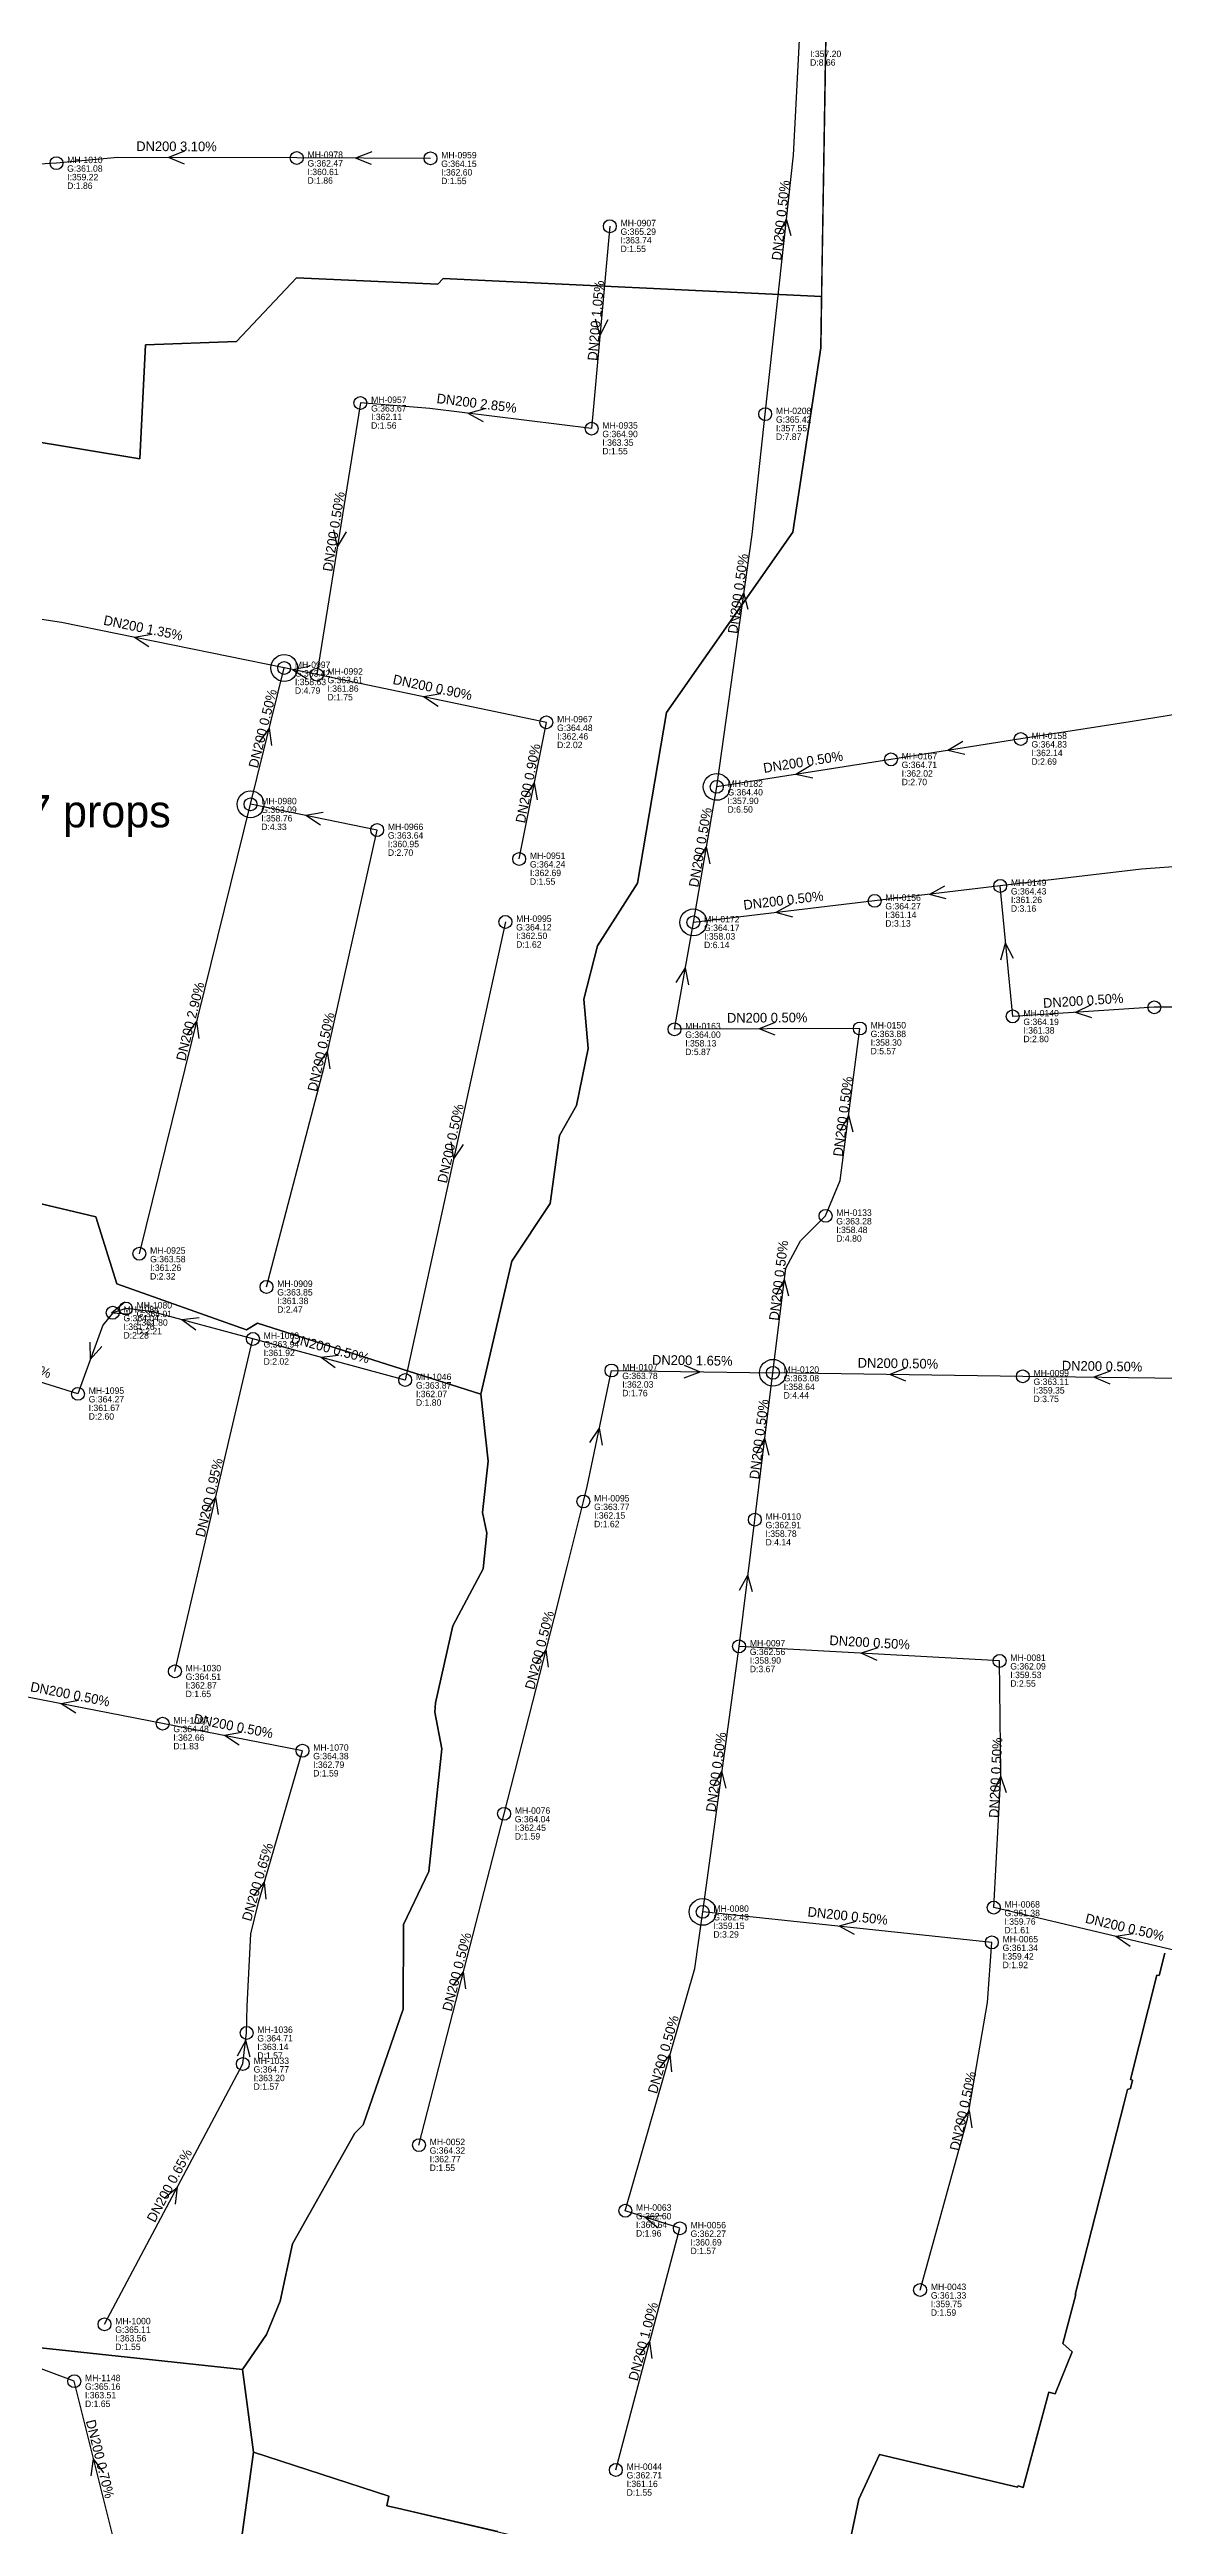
# Model space of a CAD drawing. Header units: metres. Extents: x 449149 to 451990, y 2566737 to 2570847.
# Drawn here: x 450211.9 to 450419.6, y 2568924.7 to 2569386 of the extents above; entities that cross this region are included whole.
import ezdxf
from ezdxf.enums import TextEntityAlignment as Align

# ---------------------------------------------------------------- set-up
doc = ezdxf.new("R2010")
doc.units = ezdxf.units.M
for name, color, linetype in [('SEW-CATCHMENT', 4, 'Continuous'), ('SEW-CATCHMENT-LABEL', 4, 'Continuous'), ('SEW-DROP', 6, 'Continuous'), ('SEW-LABEL', 2, 'Continuous'), ('SEW-MH', 7, 'Continuous'), ('SEW-MH-LABEL', 8, 'Continuous'), ('SEW-PIPE-DN200', 3, 'Continuous')]:
    doc.layers.add(name, color=color, linetype=linetype)

msp = doc.modelspace()

# ---------------------------------------------------------------- linework, layer by layer
at = {"layer": 'SEW-CATCHMENT'}
for points in [[(450356.91, 2569410.87), (450355.74, 2569339.99), (450285.22, 2569343.3), (450284.24, 2569342.24), (450257.89, 2569343.42), (450246.74, 2569331.61), (450229.78, 2569330.94), (450228.72, 2569309.75), (450206.61, 2569313.39)], [(450295.39, 2568923.78), (450276.7, 2568928.16), (450274.76, 2568928.61), (450275.1, 2568930.38), (450249.92, 2568938.57), (450247.88, 2568953.98), (450252.35, 2568960.47), (450254.87, 2568966.7), (450257.15, 2568977.39), (450268.76, 2568997.96), (450270.31, 2568999.52), (450277.79, 2569021.06), (450277.83, 2569036.83), (450282.58, 2569046.68), (450285.01, 2569069.56), (450283.66, 2569076.4), (450283.82, 2569078.12), (450287.05, 2569092.46), (450292.67, 2569103.07), (450293.37, 2569109.73), (450292.57, 2569113.56), (450293.6, 2569123.1), (450292.23, 2569135.6), (450298.01, 2569160.33), (450305.16, 2569171.07), (450306.91, 2569183.74), (450310.06, 2569189.32), (450312.23, 2569199.96), (450311.44, 2569209.12), (450314, 2569219.04), (450321.42, 2569230.76), (450326.82, 2569262.54), (450350.36, 2569296.08), (450355.58, 2569330.44), (450356.91, 2569410.87)], [(450206.61, 2569313.39), (450228.72, 2569309.75), (450229.78, 2569330.94), (450246.74, 2569331.61), (450257.89, 2569343.42), (450284.24, 2569342.24), (450285.22, 2569343.3), (450355.74, 2569339.99), (450355.58, 2569330.44), (450350.36, 2569296.08), (450326.82, 2569262.54), (450321.42, 2569230.76), (450314, 2569219.04), (450311.44, 2569209.12), (450312.23, 2569199.96), (450310.06, 2569189.32), (450306.91, 2569183.74), (450305.16, 2569171.07), (450298.01, 2569160.33), (450292.23, 2569135.6), (450250.65, 2569148.8), (450248.62, 2569147.55), (450224.46, 2569156.15), (450220.53, 2569168.62), (450151.56, 2569184.99)], [(450151.56, 2569184.99), (450220.53, 2569168.62), (450224.46, 2569156.15), (450248.62, 2569147.55), (450250.65, 2569148.8), (450292.23, 2569135.6), (450293.6, 2569123.1), (450292.57, 2569113.56), (450293.37, 2569109.73), (450292.67, 2569103.07), (450287.05, 2569092.46), (450283.82, 2569078.12), (450283.66, 2569076.4), (450285.01, 2569069.56), (450282.58, 2569046.68), (450277.83, 2569036.83), (450277.79, 2569021.06), (450270.31, 2568999.52), (450268.76, 2568997.96), (450257.15, 2568977.39), (450254.87, 2568966.7), (450252.35, 2568960.47), (450247.88, 2568953.98), (450206.74, 2568958.36)], [(450419.66, 2569031.47), (450418.6, 2569027.32), (450418.2, 2569027.42), (450413.25, 2569007.97), (450413.64, 2569007.86), (450413.25, 2569006.31), (450412.73, 2569006.09), (450412.06, 2569003.39), (450412.04, 2569003.4), (450407.52, 2568985.71), (450402.96, 2568967.97), (450403.07, 2568967.94), (450400.69, 2568958.79), (450402.42, 2568957.29), (450399.26, 2568949.45), (450398.09, 2568949.78), (450393.26, 2568932.03), (450392.34, 2568932.29), (450392.24, 2568932.04), (450366.52, 2568938.14), (450362.65, 2568929.82), (450361.13, 2568922.43)], [(450361.13, 2568922.43), (450362.65, 2568929.82), (450366.52, 2568938.14), (450392.24, 2568932.04), (450392.34, 2568932.29), (450393.26, 2568932.03), (450395.4, 2568939.88), (450398.09, 2568949.78), (450399.26, 2568949.45), (450402.42, 2568957.29), (450400.69, 2568958.79), (450403.07, 2568967.94), (450402.96, 2568967.97), (450407.52, 2568985.71), (450412.04, 2569003.4), (450412.06, 2569003.39), (450412.73, 2569006.09), (450413.25, 2569006.31), (450413.64, 2569007.86), (450413.25, 2569007.97), (450418.2, 2569027.42), (450418.6, 2569027.32), (450419.66, 2569031.47)], [(450206.74, 2568958.36), (450247.88, 2568953.98), (450249.92, 2568938.57), (450247.08, 2568918.34)], [(450247.08, 2568918.34), (450249.92, 2568938.57), (450275.1, 2568930.38), (450274.76, 2568928.61), (450276.7, 2568928.16), (450299.92, 2568922.72)]]:
    msp.add_lwpolyline(points, dxfattribs=at)
at = {"layer": 'SEW-DROP'}
for centre in [(450255.62, 2569270.8), (450336.2, 2569248.66), (450249.35, 2569245.42), (450331.84, 2569223.43), (450346.66, 2569139.56), (450333.58, 2569039.19)]:
    msp.add_circle(centre, 2.5, dxfattribs=at)
at = {"layer": 'SEW-LABEL'}
for p, q in [((450237.05, 2569367.02), (450234.05, 2569365.83)), ((450237.05, 2569364.62), (450234.05, 2569365.83)), ((450271.92, 2569366.93), (450268.91, 2569365.74)), ((450271.91, 2569364.53), (450268.91, 2569365.74)), ((450347.65, 2569351.5), (450349.17, 2569354.35)), ((450350.04, 2569351.24), (450349.17, 2569354.35)), ((450313.52, 2569335.81), (450314.45, 2569332.72)), ((450315.92, 2569335.6), (450314.45, 2569332.72)), ((450293.01, 2569319.03), (450289.89, 2569318.21)), ((450292.72, 2569316.65), (450289.89, 2569318.21)), ((450264.8, 2569296.53), (450265.51, 2569293.38)), ((450267.17, 2569296.15), (450265.51, 2569293.38)), ((450339.67, 2569282), (450341.27, 2569284.81)), ((450342.04, 2569281.67), (450341.27, 2569284.81)), ((450230.9, 2569277.06), (450227.72, 2569276.48)), ((450230.42, 2569274.71), (450227.72, 2569276.48)), ((450260.36, 2569271.06), (450257.18, 2569270.48)), ((450259.88, 2569268.71), (450257.18, 2569270.48)), ((450284.78, 2569265.99), (450281.6, 2569265.42)), ((450284.3, 2569263.64), (450281.6, 2569265.42)), ((450250.96, 2569256.94), (450252.85, 2569259.57)), ((450253.29, 2569256.37), (450252.85, 2569259.57)), ((450382.04, 2569257.1), (450379.26, 2569255.44)), ((450382.41, 2569254.72), (450379.26, 2569255.44)), ((450300.46, 2569246.72), (450302.22, 2569249.43)), ((450302.81, 2569246.25), (450302.22, 2569249.43)), ((450353.72, 2569252.63), (450350.95, 2569250.98)), ((450354.1, 2569250.26), (450350.95, 2569250.98)), ((450262.85, 2569243.9), (450259.67, 2569243.32)), ((450262.37, 2569241.55), (450259.67, 2569243.32)), ((450332.58, 2569234.77), (450334.28, 2569237.52)), ((450334.95, 2569234.36), (450334.28, 2569237.52)), ((450350.07, 2569226.81), (450347.23, 2569225.26)), ((450378.65, 2569230.2), (450375.81, 2569228.65)), ((450378.94, 2569227.81), (450375.81, 2569228.65)), ((450350.35, 2569224.42), (450347.23, 2569225.26)), ((450389.12, 2569216.46), (450390.02, 2569219.56)), ((450391.5, 2569216.69), (450390.02, 2569219.56)), ((450328.64, 2569212.21), (450330.35, 2569214.95)), ((450331.01, 2569211.79), (450330.35, 2569214.95)), ((450405.94, 2569208.06), (450403.03, 2569206.67)), ((450237.47, 2569202.41), (450239.35, 2569205.03)), ((450239.8, 2569201.83), (450239.35, 2569205.03)), ((450347.09, 2569204.8), (450344.09, 2569203.59)), ((450347.1, 2569202.4), (450344.09, 2569203.59)), ((450406.1, 2569205.67), (450403.03, 2569206.67)), ((450261.85, 2569196.71), (450263.69, 2569199.37)), ((450264.19, 2569196.18), (450263.69, 2569199.37)), ((450359.21, 2569184.64), (450360.78, 2569187.47)), ((450361.59, 2569184.34), (450360.78, 2569187.47)), ((450286.64, 2569182.59), (450287.18, 2569179.4)), ((450288.99, 2569182.07), (450287.18, 2569179.4)), ((450225.95, 2569152.74), (450223.47, 2569150.67)), ((450347.24, 2569154.1), (450348.8, 2569156.93)), ((450349.63, 2569153.8), (450348.8, 2569156.93)), ((450226.7, 2569150.46), (450223.47, 2569150.67)), ((450239.78, 2569149.82), (450236.57, 2569149.44)), ((450239.16, 2569147.5), (450236.57, 2569149.44)), ((450219.39, 2569145.25), (450219.5, 2569142.02)), ((450221.64, 2569144.44), (450219.5, 2569142.02)), ((450265.74, 2569142.81), (450262.53, 2569142.44)), ((450265.11, 2569140.5), (450262.53, 2569142.44)), ((450330.11, 2569138.6), (450333.13, 2569139.76)), ((450330.15, 2569141), (450333.13, 2569139.76)), ((450371.45, 2569140.41), (450368.44, 2569139.26)), ((450371.42, 2569138.01), (450368.44, 2569139.26)), ((450409.49, 2569139.87), (450406.47, 2569138.72)), ((450409.46, 2569137.47), (450406.47, 2569138.72)), ((450312.54, 2569126.56), (450314.33, 2569129.25)), ((450314.89, 2569126.07), (450314.33, 2569129.25)), ((450343.6, 2569124.54), (450345.16, 2569127.37)), ((450345.98, 2569124.25), (450345.16, 2569127.37)), ((450241.01, 2569113.74), (450242.87, 2569116.38)), ((450243.35, 2569113.19), (450242.87, 2569116.38)), ((450340.45, 2569099.07), (450342.01, 2569101.9)), ((450342.83, 2569098.77), (450342.01, 2569101.9)), ((450302.52, 2569085.35), (450304.43, 2569087.95)), ((450304.84, 2569084.75), (450304.43, 2569087.95)), ((450366.19, 2569088.38), (450363.13, 2569087.34)), ((450366.06, 2569085.98), (450363.13, 2569087.34)), ((450217.27, 2569078.53), (450214.1, 2569077.93)), ((450216.81, 2569076.18), (450214.1, 2569077.93)), ((450247.69, 2569072.61), (450244.52, 2569072)), ((450247.24, 2569070.25), (450244.52, 2569072)), ((450335.58, 2569062.58), (450337.17, 2569065.39)), ((450337.96, 2569062.25), (450337.17, 2569065.39)), ((450387.78, 2569061.49), (450389.12, 2569064.43)), ((450390.17, 2569061.38), (450389.12, 2569064.43)), ((450249.95, 2569042.2), (450251.94, 2569044.74)), ((450252.25, 2569041.53), (450251.94, 2569044.74)), ((450362.13, 2569037.39), (450359.02, 2569036.51)), ((450361.88, 2569035), (450359.02, 2569036.51)), ((450413.76, 2569035.09), (450410.56, 2569034.61)), ((450413.21, 2569032.75), (450410.56, 2569034.61)), ((450287.12, 2569025.45), (450289.03, 2569028.05)), ((450289.44, 2569024.85), (450289.03, 2569028.05)), ((450246.9, 2569012.41), (450248.45, 2569015.24)), ((450249.28, 2569012.12), (450248.45, 2569015.24)), ((450325.55, 2569010.09), (450327.53, 2569012.65)), ((450327.85, 2569009.43), (450327.53, 2569012.65)), ((450381.45, 2568999.5), (450383.27, 2569002.17)), ((450383.79, 2568998.98), (450383.27, 2569002.17)), ((450233.27, 2568985.87), (450235.74, 2568987.95)), ((450235.39, 2568984.74), (450235.74, 2568987.95)), ((450326.04, 2568982.58), (450322.81, 2568982.35)), ((450325.3, 2568980.29), (450322.81, 2568982.35)), ((450321.82, 2568956.63), (450323.75, 2568959.22)), ((450324.14, 2568956.02), (450323.75, 2568959.22)), ((450219.67, 2568934.15), (450220.11, 2568937.35)), ((450222, 2568934.73), (450220.11, 2568937.35))]:
    msp.add_line(p, q, dxfattribs=at)
at = {"layer": 'SEW-MH'}
for centre in [(450213.19, 2569364.8), (450257.96, 2569365.77), (450282.87, 2569365.69), (450316.28, 2569353.05), (450269.81, 2569320.15), (450345.23, 2569318.07), (450312.89, 2569315.37), (450255.62, 2569270.8), (450261.68, 2569269.56), (450304.46, 2569260.67), (450392.83, 2569257.58), (450368.65, 2569253.77), (450336.2, 2569248.66), (450249.35, 2569245.42), (450272.93, 2569240.62), (450299.4, 2569235.24), (450389, 2569230.22), (450365.61, 2569227.44), (450296.83, 2569223.52), (450331.84, 2569223.43), (450417.71, 2569207.62), (450328.33, 2569203.52), (450362.86, 2569203.67), (450391.33, 2569205.92), (450356.47, 2569168.78), (450228.64, 2569161.73), (450226.12, 2569151.53), (450252.32, 2569155.55), (450223.68, 2569150.74), (450249.79, 2569145.87), (450278.16, 2569138.22), (450316.6, 2569139.99), (450346.66, 2569139.56), (450393.21, 2569138.9), (450217.2, 2569135.64), (450311.35, 2569115.6), (450343.29, 2569112.21), (450340.36, 2569088.61), (450235.26, 2569083.97), (450388.89, 2569085.91), (450232.97, 2569074.24), (450259.02, 2569069.19), (450296.58, 2569057.45), (450333.58, 2569039.19), (450387.8, 2569039.98), (450387.45, 2569033.5), (450248.62, 2569016.65), (450247.92, 2569010.86), (450280.72, 2568995.75), (450319.16, 2568983.53), (450329.32, 2568980.26), (450374.08, 2568968.77), (450222.14, 2568962.39), (450216.51, 2568951.8), (450317.41, 2568935.28)]:
    msp.add_circle(centre, 1.2, dxfattribs=at)
at = {"layer": 'SEW-PIPE-DN200'}
for points in [[(450345.23, 2569318.07), (450350.47, 2569366.31), (450351.59, 2569387.75)], [(450213.19, 2569364.8), (450183.29, 2569363.05)], [(450257.96, 2569365.77), (450224.61, 2569365.85), (450213.19, 2569364.8)], [(450282.87, 2569365.69), (450257.96, 2569365.77)], [(450316.28, 2569353.05), (450312.89, 2569315.37)], [(450269.81, 2569320.15), (450261.68, 2569269.56)], [(450312.89, 2569315.37), (450282.72, 2569319.09), (450269.81, 2569320.15)], [(450336.2, 2569248.66), (450342.8, 2569295.67), (450345.23, 2569318.07)], [(450255.62, 2569270.8), (450214.14, 2569279.24), (450202.64, 2569280.98)], [(450249.35, 2569245.42), (450255.62, 2569270.8)], [(450261.68, 2569269.56), (450255.62, 2569270.8)], [(450304.46, 2569260.67), (450261.68, 2569269.56)], [(450464.88, 2569269.18), (450413.23, 2569260.8), (450392.83, 2569257.58)], [(450299.4, 2569235.24), (450304.46, 2569260.67)], [(450392.83, 2569257.58), (450368.65, 2569253.77)], [(450368.65, 2569253.77), (450336.2, 2569248.66)], [(450228.64, 2569161.73), (450249.35, 2569245.42)], [(450272.93, 2569240.62), (450249.35, 2569245.42)], [(450331.84, 2569223.43), (450336.2, 2569248.66)], [(450252.32, 2569155.55), (450263.05, 2569196.55), (450272.93, 2569240.62)], [(450466.34, 2569237.09), (450415.32, 2569233.34), (450389, 2569230.22)], [(450365.61, 2569227.44), (450331.84, 2569223.43)], [(450389, 2569230.22), (450365.61, 2569227.44)], [(450391.33, 2569205.92), (450389, 2569230.22)], [(450296.83, 2569223.52), (450278.16, 2569138.22)], [(450328.33, 2569203.52), (450331.84, 2569223.43)], [(450467.53, 2569210.85), (450432.18, 2569207.62), (450417.71, 2569207.62)], [(450362.86, 2569203.67), (450328.33, 2569203.52)], [(450356.47, 2569168.78), (450356.47, 2569168.78), (450359.22, 2569175.34), (450362.86, 2569203.67)], [(450417.71, 2569207.62), (450391.33, 2569205.92)], [(450346.66, 2569139.56), (450349.06, 2569159.05), (450351.82, 2569164.13), (450356.47, 2569168.78)], [(450223.68, 2569150.74), (450223.68, 2569150.74), (450221.81, 2569148.45), (450217.2, 2569135.64)], [(450226.12, 2569151.53), (450223.68, 2569150.74)], [(450249.79, 2569145.87), (450230.86, 2569150.98), (450226.12, 2569151.53)], [(450217.2, 2569135.64), (450192.16, 2569143.49)], [(450235.26, 2569083.97), (450249.79, 2569145.87)], [(450278.16, 2569138.22), (450249.79, 2569145.87)], [(450311.35, 2569115.6), (450312.05, 2569118.42), (450316.6, 2569139.99)], [(450316.6, 2569139.99), (450346.66, 2569139.56)], [(450343.29, 2569112.21), (450346.66, 2569139.56)], [(450393.21, 2569138.9), (450346.66, 2569139.56)], [(450422.74, 2569138.49), (450393.21, 2569138.9)], [(450296.58, 2569057.45), (450305.94, 2569093.84), (450308.32, 2569103.41), (450311.35, 2569115.6)], [(450340.36, 2569088.61), (450343.29, 2569112.21)], [(450333.58, 2569039.19), (450340.36, 2569088.61)], [(450388.89, 2569085.91), (450340.36, 2569088.61)], [(450387.8, 2569039.98), (450389.14, 2569064.59), (450388.89, 2569085.91)], [(450232.97, 2569074.24), (450198.17, 2569081.05)], [(450259.02, 2569069.19), (450232.97, 2569074.24)], [(450248.62, 2569016.65), (450248.72, 2569021.64), (450249.38, 2569035.12), (450250.84, 2569040.95), (450259.02, 2569069.19)], [(450280.72, 2568995.75), (450296.58, 2569057.45)], [(450319.16, 2568983.53), (450332.13, 2569028.66), (450333.58, 2569039.19)], [(450387.45, 2569033.5), (450333.58, 2569039.19)], [(450436.25, 2569028.54), (450387.8, 2569039.98)], [(450374.08, 2568968.77), (450382.93, 2569000.62), (450386.63, 2569022.29), (450387.45, 2569033.5)], [(450247.92, 2569010.86), (450248.62, 2569016.65)], [(450222.14, 2568962.39), (450247.92, 2569010.86)], [(450329.32, 2568980.26), (450319.16, 2568983.53)], [(450317.41, 2568935.28), (450329.32, 2568980.26)], [(450216.51, 2568951.8), (450192.62, 2568960.7)], [(450224.44, 2568920), (450216.51, 2568951.8)]]:
    msp.add_lwpolyline(points, dxfattribs=at)

# ---------------------------------------------------------------- texts
at = {"layer": 'SEW-CATCHMENT-LABEL'}
msp.add_text('C34 -> MH-1130  47 props', height=6, dxfattribs=at).set_placement((450186.88, 2569241.12), align=Align.CENTER)
at = {"layer": 'SEW-LABEL'}
for s, rotation, p in [('DN200 3.10%', 359.8653, (450235.55, 2569367.03)), ('DN200 0.50%', 83.8012, (450349.01, 2569354.06)), ('DN200 1.05%', 84.8581, (450314.59, 2569335.41)), ('DN200 2.85%', 352.963, (450291.38, 2569319.22)), ('DN200 0.50%', 80.8706, (450265.74, 2569296.06)), ('DN200 0.50%', 82.0158, (450341.06, 2569284.52)), ('DN200 1.35%', 348.4942, (450229.19, 2569277.38)), ('DN200 0.90%', 348.2567, (450283.07, 2569266.32)), ('DN200 0.50%', 76.1044, (450252.49, 2569259.31)), ('DN200 0.90%', 78.7313, (450301.93, 2569249.15)), ('DN200 0.50%', 8.9527, (450352.43, 2569252.42)), ('DN200 0.50%', 80.1923, (450334.02, 2569237.25)), ('DN200 0.50%', 6.7679, (450348.72, 2569226.64)), ('DN200 2.90%', 76.1028, (450238.99, 2569204.77)), ('DN200 0.50%', 3.6729, (450404.52, 2569207.97)), ('DN200 0.50%', 77.0612, (450263.36, 2569199.11)), ('DN200 0.50%', 0.2486, (450345.59, 2569204.79)), ('DN200 0.50%', 82.6941, (450360.59, 2569187.18)), ('DN200 0.50%', 77.6559, (450287.5, 2569182.07)), ('DN200 0.50%', 82.9691, (450348.62, 2569156.64)), ('DN200 0.50%', 342.5786, (450204.68, 2569140.76)), ('DN200 0.50%', 344.8932, (450263.98, 2569143.24)), ('DN200 1.65%', -0.8124, (450331.63, 2569140.98)), ('DN200 0.50%', 359.1874, (450369.94, 2569140.43)), ('DN200 0.50%', 359.1873, (450407.97, 2569139.9)), ('DN200 0.50%', 82.9691, (450344.97, 2569127.09)), ('DN200 0.95%', 76.784, (450242.52, 2569116.12)), ('DN200 0.50%', 75.5824, (450304.05, 2569087.7)), ('DN200 0.50%', 356.8203, (450364.63, 2569088.46)), ('DN200 0.50%', 348.9164, (450215.57, 2569078.84)), ('DN200 0.50%', 349.034, (450245.99, 2569072.91)), ('DN200 0.50%', 82.1851, (450336.97, 2569065.1)), ('DN200 0.50%', 87.2017, (450389.05, 2569064.13)), ('DN200 0.65%', 73.8464, (450251.52, 2569044.5)), ('DN200 0.50%', 353.9696, (450360.51, 2569037.55)), ('DN200 0.50%', 346.7098, (450412.02, 2569035.46)), ('DN200 0.50%', 75.5824, (450288.65, 2569027.8)), ('DN200 0.50%', 73.9667, (450327.11, 2569012.4)), ('DN200 0.50%', 77.5229, (450382.95, 2569001.91)), ('DN200 0.65%', 61.995, (450235.03, 2568987.83)), ('DN200 1.00%', 75.1636, (450323.37, 2568958.97)), ('DN200 0.70%', 283.9953, (450220.47, 2568937.1))]:
    msp.add_text(s, height=1.8, rotation=rotation, dxfattribs=at).set_placement(p, align=Align.CENTER)
at = {"layer": 'SEW-MH-LABEL'}
for s, p in [('D:8.66', (450353.59, 2569382.95)), ('I:357.20', (450353.59, 2569384.55)), ('MH-1010', (450215.19, 2569364.8)), ('G:362.47', (450259.96, 2569364.17)), ('MH-0978', (450259.96, 2569365.77)), ('G:364.15', (450284.87, 2569364.09)), ('MH-0959', (450284.87, 2569365.69)), ('G:361.08', (450215.19, 2569363.2)), ('D:1.86', (450215.19, 2569360)), ('I:359.22', (450215.19, 2569361.6)), ('D:1.86', (450259.96, 2569360.97)), ('I:360.61', (450259.96, 2569362.57)), ('D:1.55', (450284.87, 2569360.89)), ('I:362.60', (450284.87, 2569362.49)), ('G:365.29', (450318.28, 2569351.45)), ('MH-0907', (450318.28, 2569353.05)), ('I:363.74', (450318.28, 2569349.85)), ('D:1.55', (450318.28, 2569348.25)), ('G:363.67', (450271.81, 2569318.55)), ('MH-0957', (450271.81, 2569320.15)), ('MH-0208', (450347.23, 2569318.07)), ('D:1.56', (450271.81, 2569315.35)), ('I:362.11', (450271.81, 2569316.95)), ('G:364.90', (450314.89, 2569313.77)), ('MH-0935', (450314.89, 2569315.37)), ('G:365.42', (450347.23, 2569316.47)), ('D:7.87', (450347.23, 2569313.27)), ('I:357.55', (450347.23, 2569314.87)), ('D:1.55', (450314.89, 2569310.57)), ('I:363.35', (450314.89, 2569312.17)), ('G:363.42', (450257.62, 2569269.2)), ('MH-0997', (450257.62, 2569270.8)), ('I:358.63', (450257.62, 2569267.6)), ('G:363.61', (450263.68, 2569267.96)), ('MH-0992', (450263.68, 2569269.56)), ('D:4.79', (450257.62, 2569266)), ('D:1.75', (450263.68, 2569264.76)), ('I:361.86', (450263.68, 2569266.36)), ('G:364.48', (450306.46, 2569259.07)), ('MH-0967', (450306.46, 2569260.67)), ('I:362.46', (450306.46, 2569257.47)), ('MH-0158', (450394.83, 2569257.58)), ('D:2.02', (450306.46, 2569255.87)), ('MH-0167', (450370.65, 2569253.77)), ('G:364.83', (450394.83, 2569255.98)), ('D:2.69', (450394.83, 2569252.78)), ('I:362.14', (450394.83, 2569254.38)), ('MH-0182', (450338.2, 2569248.66)), ('G:364.71', (450370.65, 2569252.17)), ('D:2.70', (450370.65, 2569248.97)), ('I:362.02', (450370.65, 2569250.57)), ('G:363.09', (450251.35, 2569243.82)), ('MH-0980', (450251.35, 2569245.42)), ('G:364.40', (450338.2, 2569247.06)), ('D:6.50', (450338.2, 2569243.86)), ('I:357.90', (450338.2, 2569245.46)), ('D:4.33', (450251.35, 2569240.62)), ('I:358.76', (450251.35, 2569242.22)), ('G:363.64', (450274.93, 2569239.02)), ('MH-0966', (450274.93, 2569240.62)), ('D:2.70', (450274.93, 2569235.82)), ('I:360.95', (450274.93, 2569237.42)), ('MH-0951', (450301.4, 2569235.24)), ('G:364.24', (450301.4, 2569233.64)), ('D:1.55', (450301.4, 2569230.44)), ('I:362.69', (450301.4, 2569232.04)), ('MH-0149', (450391, 2569230.22)), ('G:364.27', (450367.61, 2569225.84)), ('MH-0156', (450367.61, 2569227.44)), ('G:364.43', (450391, 2569228.62)), ('D:3.16', (450391, 2569225.42)), ('I:361.26', (450391, 2569227.02)), ('G:364.12', (450298.83, 2569221.92)), ('MH-0995', (450298.83, 2569223.52)), ('G:364.17', (450333.84, 2569221.83)), ('MH-0172', (450333.84, 2569223.43)), ('D:3.13', (450367.61, 2569222.64)), ('I:361.14', (450367.61, 2569224.24)), ('D:1.62', (450298.83, 2569218.72)), ('I:362.50', (450298.83, 2569220.32)), ('D:6.14', (450333.84, 2569218.63)), ('I:358.03', (450333.84, 2569220.23)), ('MH-0163', (450330.33, 2569203.52)), ('G:363.88', (450364.86, 2569202.07)), ('MH-0150', (450364.86, 2569203.67)), ('G:364.19', (450393.33, 2569204.32)), ('MH-0140', (450393.33, 2569205.92)), ('I:361.38', (450393.33, 2569202.72)), ('G:364.00', (450330.33, 2569201.92)), ('D:5.87', (450330.33, 2569198.72)), ('I:358.13', (450330.33, 2569200.32)), ('D:5.57', (450364.86, 2569198.87)), ('I:358.30', (450364.86, 2569200.47)), ('D:2.80', (450393.33, 2569201.12)), ('G:363.28', (450358.47, 2569167.18)), ('MH-0133', (450358.47, 2569168.78)), ('I:358.48', (450358.47, 2569165.58)), ('MH-0925', (450230.64, 2569161.73)), ('D:4.80', (450358.47, 2569163.98)), ('G:363.58', (450230.64, 2569160.13)), ('D:2.32', (450230.64, 2569156.93)), ('I:361.26', (450230.64, 2569158.53)), ('MH-1080', (450228.12, 2569151.53)), ('G:363.85', (450254.32, 2569153.95)), ('MH-0909', (450254.32, 2569155.55)), ('I:361.38', (450254.32, 2569152.35)), ('G:364.04', (450225.68, 2569149.14)), ('MH-1084', (450225.68, 2569150.74)), ('I:361.76', (450225.68, 2569147.54)), ('G:364.01', (450228.12, 2569149.93)), ('D:2.21', (450228.12, 2569146.73)), ('I:361.80', (450228.12, 2569148.33)), ('D:2.47', (450254.32, 2569150.75)), ('D:2.28', (450225.68, 2569145.94)), ('G:363.94', (450251.79, 2569144.27)), ('MH-1063', (450251.79, 2569145.87)), ('I:361.92', (450251.79, 2569142.67)), ('D:2.02', (450251.79, 2569141.07)), ('MH-1046', (450280.16, 2569138.22)), ('G:363.78', (450318.6, 2569138.39)), ('MH-0107', (450318.6, 2569139.99)), ('G:363.08', (450348.66, 2569137.96)), ('MH-0120', (450348.66, 2569139.56)), ('MH-0099', (450395.21, 2569138.9)), ('G:364.27', (450219.2, 2569134.04)), ('MH-1095', (450219.2, 2569135.64)), ('G:363.87', (450280.16, 2569136.62)), ('D:1.80', (450280.16, 2569133.42)), ('I:362.07', (450280.16, 2569135.02)), ('D:1.76', (450318.6, 2569135.19)), ('I:362.03', (450318.6, 2569136.79)), ('D:4.44', (450348.66, 2569134.76)), ('I:358.64', (450348.66, 2569136.36)), ('G:363.11', (450395.21, 2569137.3)), ('D:3.75', (450395.21, 2569134.1)), ('I:359.35', (450395.21, 2569135.7)), ('D:2.60', (450219.2, 2569130.84)), ('I:361.67', (450219.2, 2569132.44)), ('MH-0095', (450313.35, 2569115.6)), ('G:363.77', (450313.35, 2569114)), ('D:1.62', (450313.35, 2569110.8)), ('I:362.15', (450313.35, 2569112.4)), ('G:362.91', (450345.29, 2569110.61)), ('MH-0110', (450345.29, 2569112.21)), ('D:4.14', (450345.29, 2569107.41)), ('I:358.78', (450345.29, 2569109.01)), ('G:362.56', (450342.36, 2569087.01)), ('MH-0097', (450342.36, 2569088.61)), ('G:364.51', (450237.26, 2569082.37)), ('MH-1030', (450237.26, 2569083.97)), ('D:3.67', (450342.36, 2569083.81)), ('I:358.90', (450342.36, 2569085.41)), ('G:362.09', (450390.89, 2569084.31)), ('MH-0081', (450390.89, 2569085.91)), ('I:359.53', (450390.89, 2569082.71)), ('D:1.65', (450237.26, 2569079.17)), ('I:362.87', (450237.26, 2569080.77)), ('D:2.55', (450390.89, 2569081.11)), ('MH-1087', (450234.97, 2569074.24)), ('G:364.48', (450234.97, 2569072.64)), ('D:1.83', (450234.97, 2569069.44)), ('I:362.66', (450234.97, 2569071.04)), ('MH-1070', (450261.02, 2569069.19)), ('G:364.38', (450261.02, 2569067.59)), ('D:1.59', (450261.02, 2569064.39)), ('I:362.79', (450261.02, 2569065.99)), ('G:364.04', (450298.58, 2569055.85)), ('MH-0076', (450298.58, 2569057.45)), ('D:1.59', (450298.58, 2569052.65)), ('I:362.45', (450298.58, 2569054.25)), ('G:362.43', (450335.58, 2569037.59)), ('MH-0080', (450335.58, 2569039.19)), ('I:359.15', (450335.58, 2569035.99)), ('G:361.38', (450389.8, 2569038.38)), ('MH-0068', (450389.8, 2569039.98)), ('I:359.76', (450389.8, 2569036.78)), ('D:3.29', (450335.58, 2569034.39)), ('G:361.34', (450389.45, 2569031.9)), ('MH-0065', (450389.45, 2569033.5)), ('D:1.61', (450389.8, 2569035.18)), ('D:1.92', (450389.45, 2569028.7)), ('I:359.42', (450389.45, 2569030.3)), ('G:364.71', (450250.62, 2569015.05)), ('MH-1036', (450250.62, 2569016.65)), ('I:363.14', (450250.62, 2569013.45)), ('G:364.77', (450249.92, 2569009.26)), ('MH-1033', (450249.92, 2569010.86)), ('D:1.57', (450250.62, 2569011.85)), ('D:1.57', (450249.92, 2569006.06)), ('I:363.20', (450249.92, 2569007.66)), ('MH-0052', (450282.72, 2568995.75)), ('G:364.32', (450282.72, 2568994.15)), ('D:1.55', (450282.72, 2568990.95)), ('I:362.77', (450282.72, 2568992.55)), ('G:362.60', (450321.16, 2568981.93)), ('MH-0063', (450321.16, 2568983.53)), ('D:1.96', (450321.16, 2568978.73)), ('I:360.64', (450321.16, 2568980.33)), ('G:362.27', (450331.32, 2568978.66)), ('MH-0056', (450331.32, 2568980.26)), ('I:360.69', (450331.32, 2568977.06)), ('D:1.57', (450331.32, 2568975.46)), ('G:361.33', (450376.08, 2568967.17)), ('MH-0043', (450376.08, 2568968.77)), ('MH-1000', (450224.14, 2568962.39)), ('D:1.59', (450376.08, 2568963.97)), ('I:359.75', (450376.08, 2568965.57)), ('G:365.11', (450224.14, 2568960.79)), ('D:1.55', (450224.14, 2568957.59)), ('I:363.56', (450224.14, 2568959.19)), ('G:365.16', (450218.51, 2568950.2)), ('MH-1148', (450218.51, 2568951.8)), ('I:363.51', (450218.51, 2568948.6)), ('D:1.65', (450218.51, 2568947)), ('MH-0044', (450319.41, 2568935.28)), ('G:362.71', (450319.41, 2568933.68)), ('D:1.55', (450319.41, 2568930.48)), ('I:361.16', (450319.41, 2568932.08))]:
    msp.add_text(s, height=1.2, dxfattribs=at).set_placement(p)

doc.saveas('drawing.dxf')
